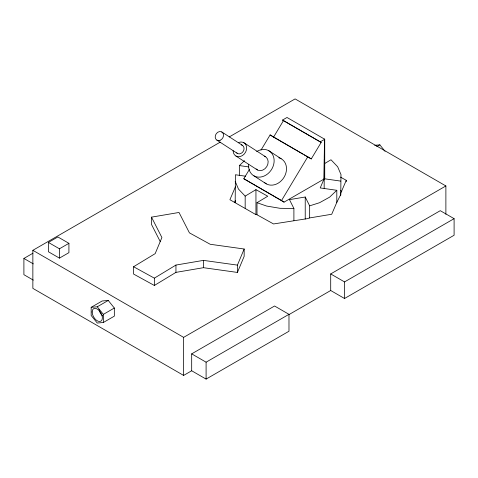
<?xml version="1.0" encoding="UTF-8"?>
<svg xmlns="http://www.w3.org/2000/svg" width="478" height="478" viewBox="0 0 478 478"><rect width="100%" height="100%" fill="white"/><g stroke="black" fill="none" stroke-linecap="round" stroke-linejoin="round"><path stroke-width="0.72" d="M324.311 158.947L324.15 188.284M324.323 157.477L324.472 139.152L324.496 178.784L324.472 139.152L324.006 179.071M235.176 202.594L235.415 174.763L245.596 176.215M235.337 202.642L235.415 200.467L234.543 202.499M340.742 195.341L340.987 174.578L337.677 166.786L330.991 159.754L324.616 163.578M151.502 217.143L161.905 237.542L155.171 253.639L133.577 266.736L133.577 274.049L154.358 285.468L175.946 272.37L203.467 267.692L237.423 272.43L237.423 265.117L244.162 249.014L210.206 244.276L189.425 232.858L179.017 212.465L151.502 217.143L151.502 224.463L160.226 241.563M237.423 272.43L244.162 256.333L244.162 249.014M235.415 186.844L229.9 199.714L254.786 213.989L256.991 214.759L273.541 223.955L307.396 218.649L309.654 217.932L331.72 214.252L336.805 202.379L340.689 194.677L340.742 193.19L346.257 180.314L340.533 177.135M304.235 154.86L311.268 158.917L321.168 142.432L282.528 120.062L287.003 117.474L324.729 139.253L324.729 178.653L284.04 202.14L243.81 178.736L249.528 169.212M260.97 150.158L270.118 134.916L311.268 158.917M302.956 154.119L273.547 137.138L283.448 120.653M284.04 202.14L281.53 200.515L307.844 156.694M239.353 175.522L239.353 165.573L244.497 160.674M340.742 181.108L324.15 178.736L320.212 187.926L336.805 190.298L329.605 197.157L319.573 202.708L309.654 205.851L309.654 217.932M154.358 285.468L154.358 278.154L175.946 265.057L203.467 260.379L237.423 265.117M245.172 208.199L245.172 196.117L255.945 189.652L267.758 196.219L256.991 202.678L256.991 214.759M191.684 370.773L191.684 353.857L274.569 306.004L288.981 314.327L288.981 331.242L206.096 379.096L191.684 370.773L183.63 375.421L32.857 288.371L32.857 250.317L220.185 142.169M229.225 136.947L295.111 98.904L445.884 185.954L445.884 214.311M48.398 242.424L57.874 236.951L68.916 243.326L68.916 252.659L59.439 258.126L48.398 251.751L48.398 242.424L59.439 248.799L68.916 243.326M33.323 280.126L23.9 274.683L23.9 258.443L32.922 253.232M282.528 120.062L320.254 141.841L324.729 139.253M91.173 307.336L102.155 300.997L108.243 300.453L114.338 308.029L114.338 316.149L103.35 322.495L97.261 323.038L91.173 315.462L91.173 307.336L97.261 306.792L108.243 300.453M376.742 146.644L379.861 144.846L385.041 151.299M103.35 322.495L103.35 314.369L114.338 308.029M32.857 250.317L183.63 337.366L445.884 185.954M330.704 290.51L330.704 273.93L440.268 210.679L454.1 218.661L454.1 235.242L344.536 298.499L330.704 290.51L288.766 314.721M330.704 273.93L344.536 281.918L454.1 218.661M191.684 353.857L206.096 362.181L288.981 314.327M309.654 205.851L305.227 197.008L289.477 199.637L293.898 208.48L293.898 220.561M374.674 145.312L379.861 144.846M293.898 208.48L280.006 208.306L266.664 206.066L256.991 202.678M239.353 165.573L248.805 166.924M133.577 266.736L154.358 278.154M340.533 190.758L341.806 191.463M243.81 178.736L281.53 200.515M23.9 258.443L33.323 263.886M320.254 141.841L321.168 142.432M270.118 134.916L273.547 137.138M268.791 150.713L281.148 158.72M243.828 142.677L265.314 156.605M221.78 131.952L242.304 145.258M216.934 140.162L237.464 153.468M235.941 156.049L257.427 169.977M253.949 175.868L266.306 183.875M245.172 196.117L238.48 189.085L235.176 181.293M97.261 306.792L103.35 314.369M346.257 180.314L346.257 181.748M344.536 281.918L344.536 298.499M336.805 190.298L336.805 202.379M305.227 197.008L305.227 219.038M255.945 189.652L255.945 214.622M206.096 362.181L206.096 379.096M203.467 260.379L203.467 267.692M183.63 337.366L183.63 375.421M175.946 265.057L175.946 272.37M59.439 248.799L59.439 258.126M278.817 157.776A14.609 11.926 -57 0 1 284.129 177.141A14.609 11.926 -57 0 1 264.304 182.381M256.68 151.538A14.609 11.926 -57 0 1 273.84 157.848A14.609 11.926 -57 0 1 262.147 176.741A14.609 11.926 -57 0 1 248.65 164.516M264.292 156.163A7.768 6.339 -57 0 1 266.718 166.685A7.768 6.339 -57 0 1 256.13 168.943M238.761 142.438A7.768 6.339 -57 0 1 246.636 147.242A7.768 6.339 -57 0 1 240.219 156.533A7.768 6.339 -57 0 1 233.091 150.654M241.342 144.906A4.768 3.89 -57 0 1 243.278 151.269A4.768 3.89 -57 0 1 236.664 152.835M102.68 315.964A7.236 4.177 60 0 1 99.06 309.702M220.047 140.311A4.768 3.89 -57 0 0 222.575 132.585A4.768 3.89 -57 0 0 215.453 135.28A4.768 3.89 -57 0 0 220.047 140.311M92.146 311.961A7.236 4.177 60 0 0 99.818 321.509A7.236 4.177 60 0 0 99.818 311.28A7.236 4.177 60 0 0 92.146 311.961"/></g></svg>
